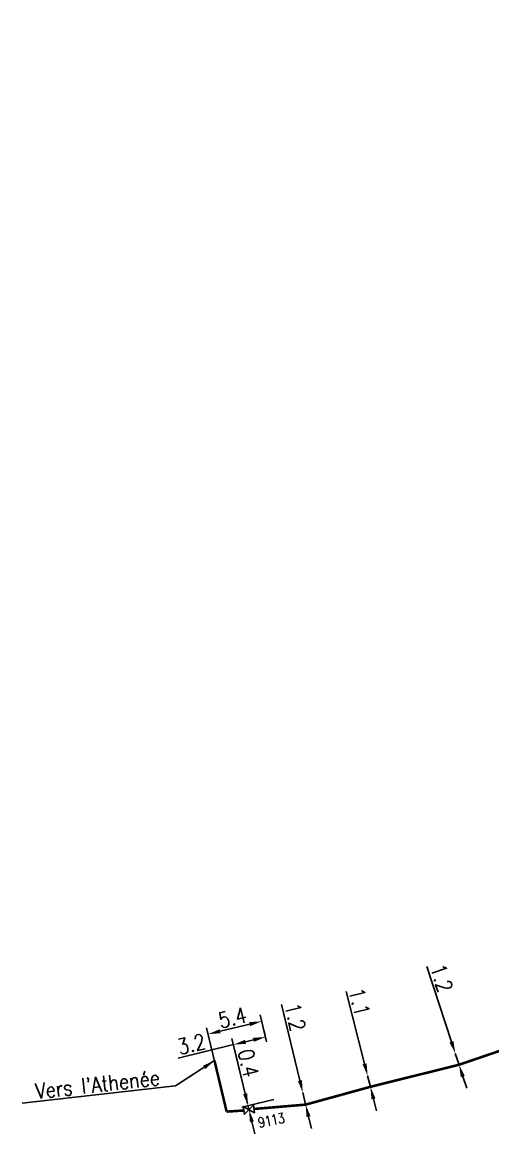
# Model space of a CAD drawing. Header units: millimetres. Extents: x 160996 to 162003, y 120996 to 122000.
# Drawn here: x 161783.5 to 161829.2, y 121645.3 to 121753.2 of the extents above; entities that cross this region are included whole.
import ezdxf
from ezdxf.enums import TextEntityAlignment as Align

# ---------------------------------------------------------------- set-up
doc = ezdxf.new("R2010")
doc.units = ezdxf.units.MM
doc.header["$PDMODE"] = 34
doc.linetypes.add('L_100_AP', pattern=[14, 10, -1.5, 1, -1.5])
doc.linetypes.add('L_RAC_AP', pattern=[3.5, 2, -1.5])
doc.layers.get('0').update_dxf_attribs({"linetype": 'CONTINUOUS'})
doc.layers.get('Defpoints').update_dxf_attribs({"linetype": 'CONTINUOUS'})
doc.layers.add('L_140', color=3, linetype='CONTINUOUS')
doc.layers.add('L_300', color=7, linetype='CONTINUOUS')
doc.layers.add('L_170', color=7, linetype='CONTINUOUS', plot=False)
doc.styles.get("Standard").update_dxf_attribs({"font": 'romans.shx', "width": 0.85})
doc.dimstyles.get("Standard").update_dxf_attribs({"dimtxt": 1.5, "dimasz": 1.2, "dimexe": 0.625, "dimexo": 0.625, "dimgap": 0.25, "dimtad": 1, "dimdec": 1, "dimzin": 0, "dimdsep": 46, "dimtxsty": 'Standard', "dimcen": -0.5, "dimadec": 0, "dimazin": 0, "dimtfac": 1, "dimtdec": 1, "dimtmove": 0, "dimatfit": 3, "dimfxl": 0, "dimtolj": 1, "dimtzin": 0, "dimarcsym": 0})

# ---------------------------------------------------------------- blocks, each defined once
blk = doc.blocks.new('L_300_05')
at = {"color": 0, "linetype": 'Continuous', "flags": 128}
blk.add_lwpolyline([(-1, 0.75), (1, -0.75), (1, 0.75), (-1, -0.75), (-1, 0.75)], dxfattribs=at)
at = {"color": 0, "linetype": 'Continuous', "width": 0.75}
blk.add_attdef('NUM', text='', height=1.5, dxfattribs=at).set_placement((0, 2.1), align=Align.MIDDLE_CENTER)
at = {"color": 0, "linetype": 'Continuous', "width": 0.75, "flags": 3}
for tag, p in [('DEF_LEG', (0, -5)), ('DEF_COUP', (0, -7.5)), ('DEF_TYPE', (0, -10))]:
    blk.add_attdef(tag, text='', height=1.2, dxfattribs=at).set_placement(p, align=Align.MIDDLE)
blk = doc.blocks.new('*D839')
at = {"layer": 'Defpoints', "color": 0, "linetype": 'Continuous', "transparency": 16777216}
for p in [(161806.79, 121656.26), (161807.4, 121653.67), (161803.38, 121647.49)]:
    blk.add_point(p, dxfattribs=at)
at = {"layer": 'L_140', "color": 0, "linetype": 'Continuous', "lineweight": -2, "transparency": 16777216}
for p, q in [((161807.26, 121654.28), (161806.64, 121656.87)), ((161803.24, 121648.1), (161801.43, 121655.62)), ((161802.75, 121655.29), (161805.62, 121655.98))]:
    blk.add_line(p, q, dxfattribs=at)
at = {"layer": 'L_140', "color": 0, "linetype": 'Continuous', "transparency": 16777216}
for points in [[(161802.7, 121655.48), (161802.79, 121655.1), (161801.58, 121655.01)], [(161805.57, 121656.17), (161805.66, 121655.78), (161806.79, 121656.26)]]:
    blk.add_solid(points, dxfattribs=at)
at = {"layer": 'L_140', "color": 0, "linetype": 'Continuous', "transparency": 16777216, "insert": (161803.95, 121656.61), "char_height": 1.5, "attachment_point": 5, "rotation": 13.4795}
blk.add_mtext('\\A1;5.4', dxfattribs=at)
blk = doc.blocks.new('*D840')
at = {"layer": 'Defpoints', "color": 0, "linetype": 'Continuous', "transparency": 16777216}
for p in [(161807.15, 121654.73), (161807.4, 121653.67), (161805.55, 121647.68)]:
    blk.add_point(p, dxfattribs=at)
at = {"layer": 'L_300', "color": 0, "linetype": 'Continuous', "lineweight": -2, "transparency": 16777216}
for p, q in [((161805.41, 121648.28), (161803.89, 121654.59)), ((161805.98, 121654.45), (161805.21, 121654.27)), ((161807.26, 121654.28), (161807.01, 121655.34)), ((161804.04, 121653.99), (161798.66, 121652.69))]:
    blk.add_line(p, q, dxfattribs=at)
at = {"layer": 'L_300', "color": 0, "linetype": 'Continuous', "transparency": 16777216}
for points in [[(161805.16, 121654.46), (161805.25, 121654.07), (161804.04, 121653.99)], [(161805.94, 121654.65), (161806.03, 121654.26), (161807.15, 121654.73)]]:
    blk.add_solid(points, dxfattribs=at)
at = {"layer": 'L_300', "color": 0, "linetype": 'Continuous', "transparency": 16777216, "insert": (161799.96, 121654.04), "char_height": 1.5, "attachment_point": 5, "rotation": 13.4795}
blk.add_mtext('\\A1;3.2', dxfattribs=at)
blk = doc.blocks.new('*D841')
at = {"layer": 'Defpoints', "color": 0, "linetype": 'Continuous', "transparency": 16777216}
for p in [(161810.77, 121649.34), (161810.77, 121649.34), (161811.05, 121648.17)]:
    blk.add_point(p, dxfattribs=at)
at = {"layer": 'L_140', "color": 0, "linetype": 'Continuous', "lineweight": -2, "transparency": 16777216}
for p, q in [((161810.5, 121650.51), (161808.72, 121657.9)), ((161810.17, 121649.19), (161810.17, 121649.19)), ((161811.05, 121648.17), (161810.77, 121649.34)), ((161810.45, 121648.03), (161810.45, 121648.03)), ((161811.33, 121647), (161811.61, 121645.84))]:
    blk.add_line(p, q, dxfattribs=at)
at = {"layer": 'L_140', "color": 0, "linetype": 'Continuous', "transparency": 16777216}
for points in [[(161810.69, 121650.55), (161810.3, 121650.46), (161810.77, 121649.34)], [(161811.53, 121647.05), (161811.14, 121646.96), (161811.05, 121648.17)]]:
    blk.add_solid(points, dxfattribs=at)
at = {"layer": 'L_140', "color": 0, "linetype": 'Continuous', "transparency": 16777216, "insert": (161810.04, 121656.68), "char_height": 1.5, "attachment_point": 5, "rotation": 283.4795}
blk.add_mtext('\\A1;1.2', dxfattribs=at)
blk = doc.blocks.new('*D842')
at = {"layer": 'Defpoints', "color": 0, "linetype": 'Continuous', "transparency": 16777216}
for p in [(161817.07, 121650.96), (161817.07, 121650.96), (161817.34, 121649.9)]:
    blk.add_point(p, dxfattribs=at)
at = {"layer": 'L_140', "color": 0, "linetype": 'Continuous', "lineweight": -2, "transparency": 16777216}
for p, q in [((161816.77, 121652.13), (161814.98, 121659.16)), ((161817.34, 121649.9), (161817.07, 121650.96)), ((161817.95, 121650.05), (161817.95, 121650.05)), ((161817.64, 121648.73), (161817.93, 121647.57))]:
    blk.add_line(p, q, dxfattribs=at)
at = {"layer": 'L_140', "color": 0, "linetype": 'Continuous', "transparency": 16777216}
for points in [[(161816.97, 121652.17), (161816.58, 121652.08), (161817.07, 121650.96)], [(161817.83, 121648.78), (161817.44, 121648.68), (161817.34, 121649.9)]]:
    blk.add_solid(points, dxfattribs=at)
at = {"layer": 'L_140', "color": 0, "linetype": 'Continuous', "transparency": 16777216, "insert": (161816.27, 121658.14), "char_height": 1.5, "attachment_point": 5, "rotation": 284.2836}
blk.add_mtext('\\A1;1.1', dxfattribs=at)
blk = doc.blocks.new('*D843')
at = {"layer": 'Defpoints', "color": 0, "linetype": 'Continuous', "transparency": 16777216}
for p in [(161825.58, 121653.13), (161825.58, 121653.13), (161825.94, 121652.04)]:
    blk.add_point(p, dxfattribs=at)
at = {"layer": 'L_140', "color": 0, "linetype": 'Continuous', "lineweight": -2, "transparency": 16777216}
for p, q in [((161825.21, 121654.27), (161822.83, 121661.56)), ((161825.94, 121652.04), (161825.58, 121653.13)), ((161826.31, 121650.9), (161826.69, 121649.76))]:
    blk.add_line(p, q, dxfattribs=at)
at = {"layer": 'L_140', "color": 0, "linetype": 'Continuous', "transparency": 16777216}
for points in [[(161825.4, 121654.33), (161825.02, 121654.21), (161825.58, 121653.13)], [(161826.5, 121650.96), (161826.12, 121650.83), (161825.94, 121652.04)]]:
    blk.add_solid(points, dxfattribs=at)
at = {"layer": 'L_140', "color": 0, "linetype": 'Continuous', "transparency": 16777216, "insert": (161824.25, 121660.45), "char_height": 1.5, "attachment_point": 5, "rotation": 288.0977}
blk.add_mtext('\\A1;1.2', dxfattribs=at)
blk = doc.blocks.new('*D651')
at = {"layer": 'Defpoints', "color": 0, "linetype": 'Continuous', "transparency": 16777216}
for p in [(161805.46, 121648.06), (161808.57, 121648.81), (161805.55, 121647.68)]:
    blk.add_point(p, dxfattribs=at)
at = {"layer": 'L_300', "color": 0, "linetype": 'Continuous', "lineweight": -2, "transparency": 16777216}
for p, q in [((161805.18, 121649.23), (161804.15, 121653.54)), ((161807.96, 121648.66), (161804.85, 121647.92)), ((161805.55, 121647.68), (161805.46, 121648.06)), ((161805.83, 121646.51), (161806.11, 121645.34))]:
    blk.add_line(p, q, dxfattribs=at)
at = {"layer": 'L_300', "color": 0, "linetype": 'Continuous', "transparency": 16777216}
for points in [[(161805.37, 121649.28), (161804.98, 121649.18), (161805.46, 121648.06)], [(161806.03, 121646.55), (161805.64, 121646.46), (161805.55, 121647.68)]]:
    blk.add_solid(points, dxfattribs=at)
at = {"layer": 'L_300', "color": 0, "linetype": 'Continuous', "transparency": 16777216, "insert": (161805.49, 121652.2), "char_height": 1.5, "attachment_point": 5, "rotation": 283.4795}
blk.add_mtext('\\A1;0.4', dxfattribs=at)

msp = doc.modelspace()

# ---------------------------------------------------------------- linework, layer by layer
at = {"layer": 'L_140', "linetype": 'L_100_AP', "const_width": 0.25, "flags": 128}
for points in [[(162000, 121753.1), (161992.17, 121748.35), (161983.17, 121742.99), (161965.07, 121732.24), (161949.96, 121723.11), (161945.83, 121720.54), (161946.35, 121719.68), (161945.31, 121719.05), (161910.58, 121698.63), (161899.6, 121692.71), (161879.5, 121680.96), (161858.39, 121668.27), (161848.15, 121661.97), (161837.79, 121656.81), (161834.59, 121654.99), (161825.94, 121652.04), (161817.34, 121649.9), (161811.05, 121648.17), (161806.05, 121647.75)], [(161805.06, 121647.6), (161803.38, 121647.49)]]:
    msp.add_lwpolyline(points, dxfattribs=at)
at = {"layer": 'L_170', "linetype": 'L_RAC_AP', "ltscale": 0.5, "const_width": 0.25}
msp.add_lwpolyline([(161803.38, 121647.49), (161802.2, 121652.44)], dxfattribs=at)

# ---------------------------------------------------------------- block references
at = {"layer": 'L_300', "linetype": 'Continuous'}
ref = msp.add_blockref('L_300_05', (161805.55, 121647.68), dxfattribs=dict(at, xscale=0.5, yscale=0.5, zscale=0.5, rotation=8.421637076227878))
ref.add_attrib('NUM', '9113', dxfattribs={"layer": '0', "color": 0, "linetype": 'Continuous', "height": 1, "rotation": 11.4146, "width": 0.75}).set_placement((161807.72, 121646.65), align=Align.MIDDLE_CENTER)

# ---------------------------------------------------------------- texts
at = {"layer": 'L_170', "linetype": 'Continuous', "insert": (161796.96, 121650.07), "char_height": 1.5, "attachment_point": 9, "rotation": 6.4376}
msp.add_mtext("\\A1;Vers l'Athenée", dxfattribs=at)

# ---------------------------------------------------------------- dimensions: what is measured, and where the dimension line sits
at = {"layer": 'L_140', "linetype": 'Continuous'}
for base, p1, p2, angle, picture, middle in [((161825.5845, 121653.1297), (161825.9418, 121652.0366), (161825.5845, 121653.1297), 288.0977, '*D843', (161823.2953, 121660.1346)), ((161817.07, 121650.96), (161817.34, 121649.9), (161817.07, 121650.96), 284.2836, '*D842', (161815.31, 121657.89)), ((161806.7851, 121656.2584), (161803.382, 121647.4927), (161807.405, 121653.6723), 193.4795, '*D839', (161804.1825, 121655.6345)), ((161810.77, 121649.34), (161811.05, 121648.17), (161810.77, 121649.34), 283.4795, '*D841', (161809.07, 121656.45))]:
    dim = msp.add_linear_dim(base=base, p1=p1, p2=p2, angle=angle, dimstyle='Standard', dxfattribs=at)
    dim.commit()
    dim.dimension.update_dxf_attribs({"geometry": picture, "text_midpoint": middle, "dimtype": 160})
at = {"layer": 'L_300', "linetype": 'Continuous'}
for base, p2, angle, picture, middle in [((161807.15, 121654.73), (161807.4, 121653.67), 193.4795, '*D840', (161800.2, 121653.06)), ((161805.46, 121648.06), (161808.57, 121648.81), 283.4795, '*D651', (161804.52, 121651.97))]:
    dim = msp.add_linear_dim(base=base, p1=(161805.55, 121647.68), p2=p2, angle=angle, dimstyle='Standard', dxfattribs=at)
    dim.commit()
    dim.dimension.update_dxf_attribs({"geometry": picture, "text_midpoint": middle, "dimtype": 160})

# ---------------------------------------------------------------- leaders
at = {"layer": 'L_170', "linetype": 'Continuous', "annotation_type": 0, "has_hookline": 1, "hookline_direction": 1, "text_width": 13.54, "horizontal_direction": (0.993695, 0.112121, 0)}
msp.add_leader([(161802.2, 121652.44), (161798.43, 121649.99), (161797.24, 121649.85)], dimstyle='Standard', dxfattribs=at)

doc.saveas('drawing.dxf')
